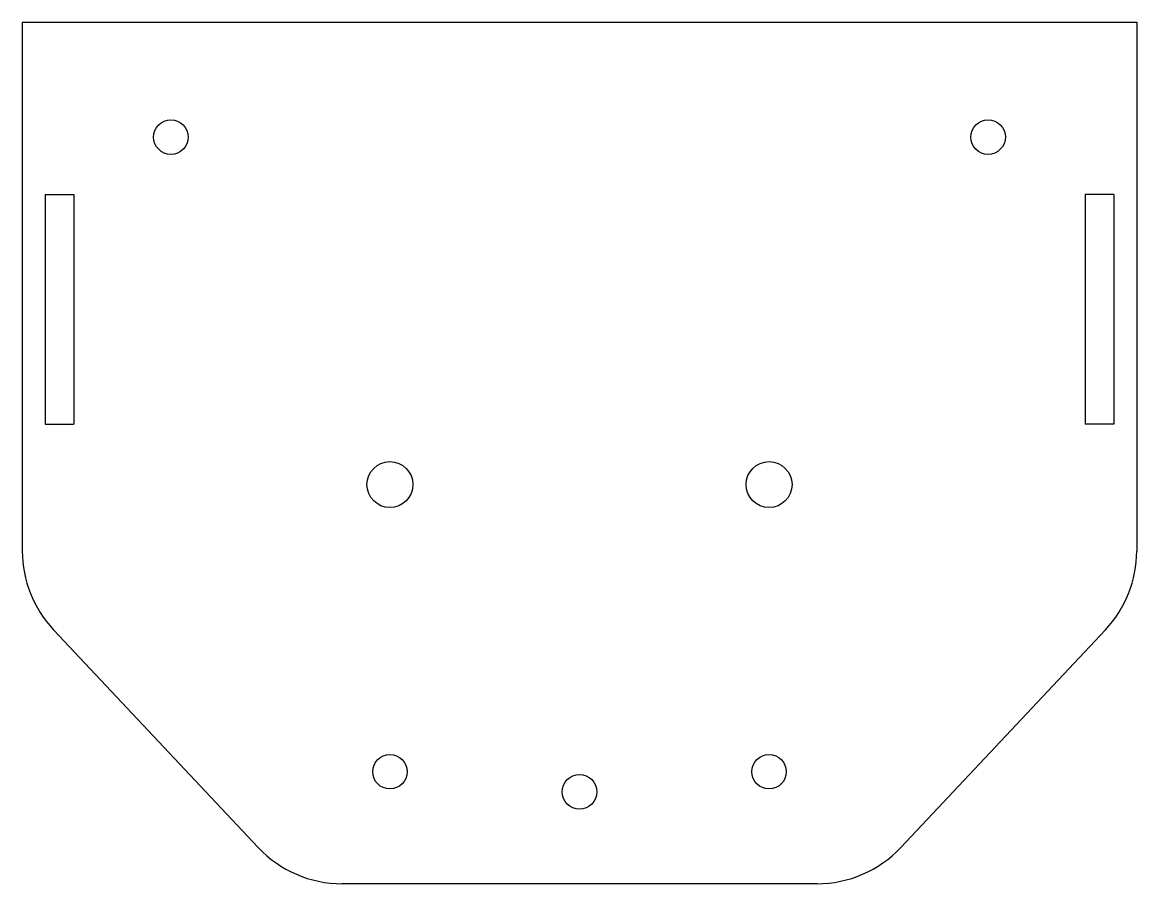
# Model space of a CAD drawing. Header units: millimetres. Extents: x -48.5 to 48.5, y -37.5 to 37.5.
import ezdxf

# ---------------------------------------------------------------- set-up
doc = ezdxf.new("R2010")
doc.units = ezdxf.units.MM

msp = doc.modelspace()

# ---------------------------------------------------------------- linework, layer by layer
at = {"color": 7, "linetype": 'Continuous', "lineweight": 25}
for p, q in [((-48.5, 37.5), (48.5, 37.5)), ((-48.5, 37.5), (-48.5, -8.538)), ((48.5, 37.5), (48.5, -8.538)), ((-46.5, 22.5), (-44, 22.5)), ((-46.5, 22.5), (-46.5, 2.5)), ((-44, 22.5), (-44, 2.5)), ((44, 22.5), (44, 2.5)), ((46.5, 22.5), (44, 22.5)), ((46.5, 22.5), (46.5, 2.5)), ((-46.5, 2.5), (-44, 2.5)), ((46.5, 2.5), (44, 2.5)), ((-45.786, -15.387), (-27.962, -34.349)), ((45.786, -15.387), (27.962, -34.349)), ((20.676, -37.5), (-20.676, -37.5))]:
    msp.add_line(p, q, dxfattribs=at)
for centre, radius in [((-35.567, 27.5), 1.5), ((35.567, 27.5), 1.5), ((-16.5, -2.75), 2), ((16.5, -2.75), 2), ((-16.5, -27.75), 1.5), ((16.5, -27.75), 1.5), ((0, -29.5), 1.5)]:
    msp.add_circle(centre, radius, dxfattribs=at)
for centre, start, end in [((-38.5, -8.538), 180, 223.22853), ((38.5, -8.538), 316.77147, 0), ((-20.676, -27.5), 223.22853, 270), ((20.676, -27.5), 270, 316.77147)]:
    msp.add_arc(centre, 10, start, end, dxfattribs=at)

doc.saveas('drawing.dxf')
